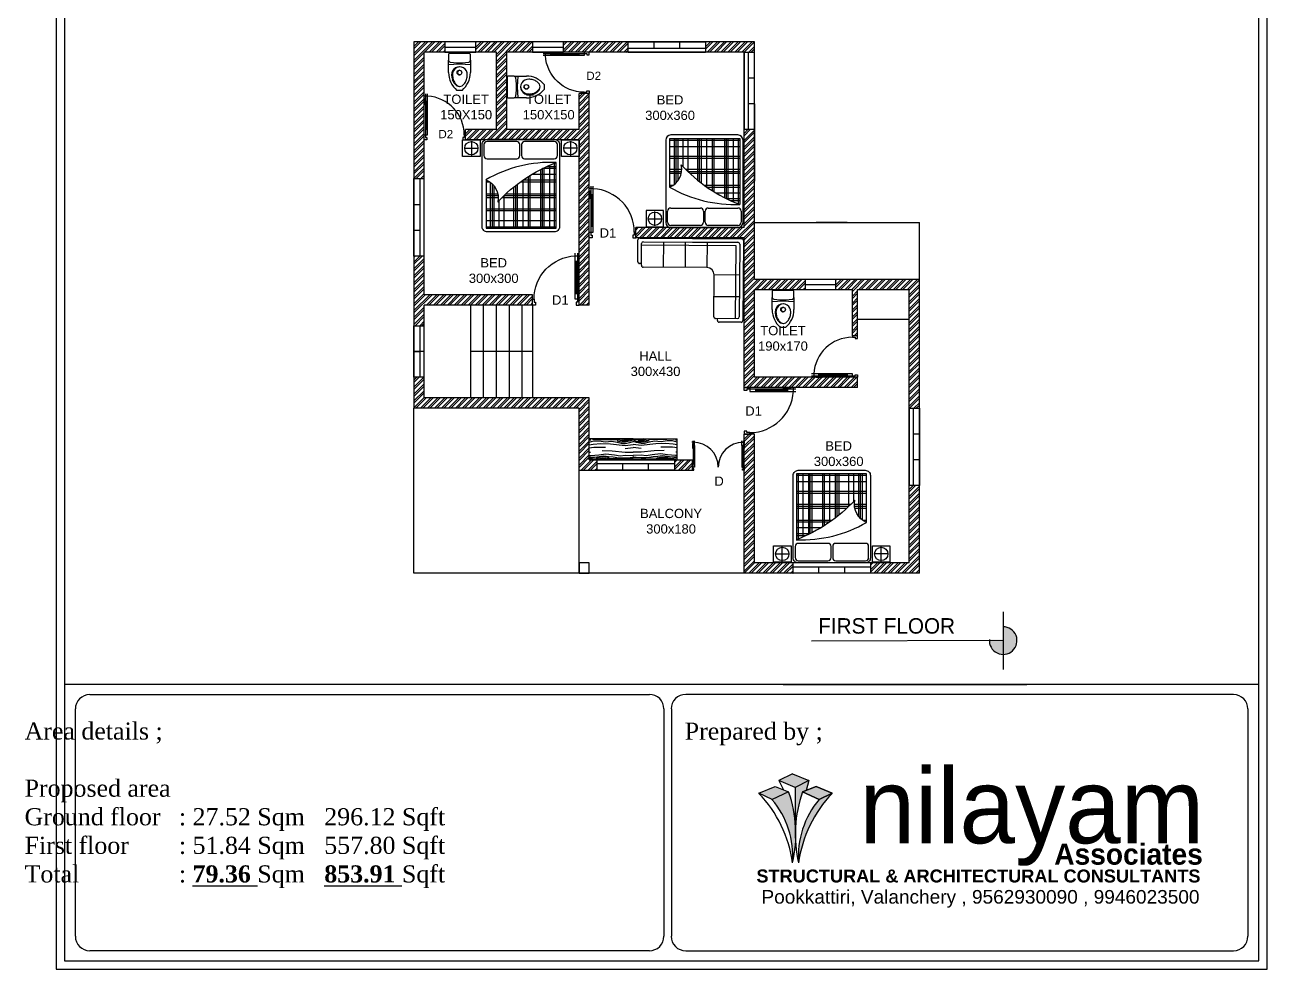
# Model space of a CAD drawing. Header units: millimetres. Extents: x 3220 to 17771, y -3925 to 7376.
# Drawn here: x 9953 to 12361, y 4056 to 5886 of the extents above; entities that cross this region are included whole.
import ezdxf

# ---------------------------------------------------------------- set-up
doc = ezdxf.new("R2010")
doc.units = ezdxf.units.MM
doc.header["$LTSCALE"] = 2
doc.layers.add('NETMANH', color=44, linetype='Continuous')
doc.layers.add('PLAN', color=10, linetype='Continuous')

# ---------------------------------------------------------------- blocks, each defined once
blk = doc.blocks.new('mb-di800')
blk.add_line((25, 850), (-8, 850))
for points in [[(25, 893), (25, 850)], [(65, 850), (65, 893)], [(25, 806), (3, 806), (3, 677)], [(25, 785), (8, 785), (8, 677), (3, 677)], [(25, 750), (65, 750), (65, 850), (25, 850), (25, 750)], [(25, 763), (25, 187)], [(65, 200), (65, 777)], [(65, 200), (25, 200), (25, 100), (65, 100), (65, 200)]]:
    blk.add_lwpolyline(points)
for points in [[(0, 0), (0, 100), (25, 100), (25, 50), (50, 50), (50, 0)], [(800, 0), (800, 100), (775, 100), (775, 50), (750, 50), (750, 0)]]:
    blk.add_lwpolyline(points, close=True)
at = {"layer": 'NETMANH', "linetype": 'Continuous'}
blk.add_line((45, 200), (45, 750), dxfattribs=at)
blk.add_arc((25, 100), 750, 0, 86.9428, dxfattribs=at)
blk = doc.blocks.new('mb-di2-1800')
for p, q in [((25, 975), (-25, 975)), ((25, 975), (25, 1025)), ((25, 924), (25, 896)), ((75, 975), (75, 1025)), ((1725, 975), (1725, 1025)), ((1775, 975), (1775, 1025)), ((1775, 975), (1825, 975)), ((1775, 924), (1775, 896)), ((75, 855), (75, 220)), ((1725, 855), (1725, 220))]:
    blk.add_line(p, q)
for points in [[(25, 924), (-3, 924), (-3, 755)], [(25, 896), (2, 896), (2, 755), (-3, 755)], [(25, 855), (75, 855), (75, 975), (25, 975), (25, 855)], [(25, 878), (25, 220)], [(1775, 855), (1725, 855), (1725, 975), (1775, 975), (1775, 855)], [(1775, 924), (1803, 924), (1803, 755)], [(1775, 896), (1798, 896), (1798, 755), (1803, 755)], [(1775, 878), (1775, 220)], [(25, 220), (75, 220), (75, 100), (25, 100), (25, 220)], [(1775, 220), (1725, 220), (1725, 100), (1775, 100), (1775, 220)]]:
    blk.add_lwpolyline(points)
for points in [[(50, 0), (50, 50), (25, 50), (25, 100), (0, 100), (0, 0)], [(1750, 0), (1750, 50), (1775, 50), (1775, 100), (1800, 100), (1800, 0)]]:
    blk.add_lwpolyline(points, close=True)
at = {"layer": 'NETMANH', "linetype": 'Continuous'}
for p, q in [((50, 220), (50, 855)), ((1750, 220), (1750, 855))]:
    blk.add_line(p, q, dxfattribs=at)
at = {"layer": 'NETMANH'}
for centre, start, end in [((25, 100), 0, 90), ((1775, 100), 90, 180)]:
    blk.add_arc(centre, 875, start, end, dxfattribs=at)
blk = doc.blocks.new('g.doi1750x2100')
at = {"color": 44}
for p, q in [((-1285, -204), (-958, -204)), ((-1121, -40), (-1121, -367)), ((1285, -204), (958, -204)), ((1121, -40), (1121, -367)), ((764, -2018), (764, -542)), ((175, -2018), (175, -842)), ((214, -2018), (214, -817)), ((253, -793), (803, -793)), ((451, -2018), (451, -683)), ((494, -2018), (494, -658)), ((494, -658), (803, -658)), ((530, -2018), (530, -645)), ((591, -616), (803, -616)), ((654, -2018), (654, -588)), ((-785, -964), (-706, -964)), ((-687, -2018), (-687, -977)), ((-645, -2018), (-645, -1013)), ((-602, -2018), (-602, -1062)), ((-159, -2018), (-159, -1081)), ((-116, -2018), (-116, -1047)), ((-74, -2018), (-74, -1014)), ((-5, -964), (803, -964)), ((51, -2018), (51, -921)), ((51, -921), (803, -921)), ((-785, -1233), (-523, -1233)), ((-785, -1276), (-516, -1276)), ((-785, -1322), (-513, -1322)), ((-492, -2018), (-492, -1390)), ((-426, -1322), (803, -1322)), ((-379, -2018), (-379, -1276)), ((-379, -1276), (803, -1276)), ((-334, -1233), (803, -1233)), ((-785, -1574), (803, -1574)), ((-785, -1617), (803, -1617)), ((-785, -1840), (803, -1840)), ((-785, -1982), (803, -1982))]:
    blk.add_line(p, q, dxfattribs=at)
blk.add_line((-785, -921), (-784, -921))
for points in [[(-875, -117, -0.414214), (-758, 0), (758, 0, -0.414214), (875, -117), (875, -1983, -0.414214), (758, -2100), (-758, -2100, -0.414214), (-875, -1983)], [(-764, -52, 0.414214), (-835, -123), (-835, -373, 0.414214), (-764, -444), (-92, -444, 0.414214), (-21, -373), (-21, -123, 0.414214), (-92, -52)], [(86, -52, 0.414214), (15, -123), (15, -373, 0.414214), (86, -444), (758, -444, 0.414214), (829, -373), (829, -123, 0.414214), (758, -52)], [(-790, -919, -0.366781), (-523, -1423, -0.115738), (804, -527, 0.1416)]]:
    blk.add_lwpolyline(points, format="xyb", close=True)
for points in [[(-1318, -17), (-924, -17), (-924, -390), (-1318, -390)], [(924, -17), (1318, -17), (1318, -390), (924, -390)]]:
    blk.add_lwpolyline(points, close=True)
blk.add_lwpolyline([(-785, -916), (-785, -2018), (803, -2018), (803, -526)])
for centre in [(-1121, -204), (1121, -204)]:
    blk.add_circle(centre, 151)
blk = doc.blocks.new('bo salon20')
for p, q in [((-3210, 1819), (-3210, 2487)), ((-3154, 2542), (-1096, 2542)), ((-3099, 1708), (-3099, 2376)), ((-3043, 2431), (-1207, 2431)), ((-1541, 2542), (-39, 2542)), ((-1541, 2431), (-151, 2431)), ((-95, 2376), (-95, 151)), ((16, 2487), (16, 39)), ((-3099, 1764), (-3154, 1764)), ((-1096, 1652), (-3043, 1652)), ((-874, 151), (-874, 1430)), ((-151, 95), (-818, 95)), ((-762, 39), (-762, 95)), ((-39, -16), (-707, -16))]:
    blk.add_line(p, q)
for centre, radius, start, end in [((-3154, 2487), 55.6, 90, 180), ((-3043, 2376), 55.6, 90, 180), ((-151, 2376), 55.6, 0, 90), ((-39, 2487), 55.6, 0, 90), ((-3154, 1819), 55.6, 180, 270), ((-3043, 1708), 55.6, 180, 270), ((-1096, 1430), 223, 0, 90), ((-818, 151), 55.6, 180, 270), ((-707, 39), 55.6, 180, 270), ((-151, 151), 55.6, 270, 0), ((-39, 39), 55.6, 270, 0)]:
    blk.add_arc(centre, radius, start, end)
at = {"layer": 'NETMANH'}
for p, q in [((-206, 2320), (-3099, 2320)), ((-2431, 2431), (-2431, 1652)), ((-1764, 2431), (-1764, 1652)), ((-1096, 2431), (-1096, 1652)), ((-206, 95), (-206, 2320)), ((-95, 1430), (-874, 1430)), ((-95, 762), (-874, 762))]:
    blk.add_line(p, q, dxfattribs=at)
blk = doc.blocks.new('nilayan new')
h = blk.add_hatch(color=256)
h.set_gradient(color1=(13, 97, 231), color2=(163, 196, 250), one_color=1, tint=0.81, name='HEMISPHERICAL')
h.paths.add_polyline_path([(-542.848, 296.148), (-543.052, 296.23), (-543.218, 296.149), (-543.018, 296.064)])
h.paths.add_polyline_path([(-543.016, 295.622, -0.006631), (-543.013, 295.58, -0.069334), (-542.927, 296.007), (-542.882, 296.026), (-542.848, 296.148), (-543.018, 296.064)])
h = blk.add_hatch(color=256)
h.set_gradient(color1=(171, 171, 160), color2=(233, 233, 231), one_color=1, tint=0.91)
h.paths.add_polyline_path([(-543.265, 296.076), (-543.464, 295.991), (-543.303, 295.916), (-543.099, 296.007)])
h.paths.add_polyline_path([(-543.099, 296.007), (-543.303, 295.916, -0.197043), (-543.05, 295.133, 0.041266), (-543.013, 295.39, -0.030102), (-543.013, 295.58, 0.069334)])
h.paths.add_polyline_path([(-542.927, 296.007), (-542.722, 295.916), (-542.561, 295.991), (-542.76, 296.076)])
h.paths.add_polyline_path([(-542.561, 295.991), (-542.722, 295.916, 0.197043), (-542.976, 295.133, -0.158169)])
for p, q in [((-543.052, 296.23), (-543.218, 296.149)), ((-543.018, 296.064), (-543.218, 296.149)), ((-543.218, 296.149), (-543.163, 296.034)), ((-543.052, 296.23), (-542.848, 296.148)), ((-542.848, 296.148), (-543.018, 296.064)), ((-542.848, 296.148), (-542.882, 296.026)), ((-543.464, 295.991), (-543.265, 296.076)), ((-543.303, 295.916), (-543.464, 295.991)), ((-543.099, 296.007), (-543.303, 295.916)), ((-543.265, 296.076), (-543.099, 296.007)), ((-543.018, 296.064), (-543.016, 295.622)), ((-542.76, 296.076), (-542.927, 296.007)), ((-542.927, 296.007), (-542.722, 295.916)), ((-542.561, 295.991), (-542.76, 296.076)), ((-542.722, 295.916), (-542.561, 295.991))]:
    blk.add_line(p, q)
for points in [[(-543.265, 296.076), (-543.099, 296.007), (-543.303, 295.916), (-543.464, 295.991), (-543.265, 296.076)], [(-542.76, 296.076), (-542.561, 295.991), (-542.722, 295.916), (-542.927, 296.007), (-542.76, 296.076)]]:
    blk.add_lwpolyline(points)
for centre, radius, start, end in [((-544.579, 294.922), 1.544, 7.8259, 43.7778), ((-544.588, 295.485), 1.579, 347.0994, 19.3132), ((-541.437, 295.485), 1.579, 160.6868, 192.9006), ((-541.446, 294.922), 1.544, 136.2222, 172.1741), ((-544.132, 295.215), 1.085, 355.6446, 40.2323), ((-541.893, 295.215), 1.085, 139.7677, 184.3554)]:
    blk.add_arc(centre, radius, start, end)
at = {"attachment_point": 1}
for s, width, insert, char_height in [('{\\fBauhaus|b0|i0|c0|p2;\\C5;nilayam}', 18.84828, (-542.225, 296.297), 0.92248), ('{\\fArial|b0|i0|c0|p34;Pookkattiri, Valanchery , 9562930090 , 9946023500}', 13.33237, (-543.433, 294.798), 0.168)]:
    blk.add_mtext_dynamic_manual_height_columns(s, width=width, gutter_width=1, heights=[0], dxfattribs=dict(at, insert=insert, char_height=char_height))
for s, insert, char_height, width in [('{\\fBauhaus|b1|i0|c0|p2;Associates}', (-539.823, 295.37), 0.25945, 11.05359), ('{\\fArial Greek|b1|i0|c0|p34;STRUCTURAL & ARCHITECTURAL CONSULTANTS}', (-543.495, 295.051), 0.16, 15.33754)]:
    blk.add_mtext(s, dxfattribs=dict(at, insert=insert, char_height=char_height, width=width))

msp = doc.modelspace()

# ---------------------------------------------------------------- hatches: boundary and pattern name
at = {"true_color": 0xf8991e}
h = msp.add_hatch(dxfattribs=at)
h.set_pattern_fill('ANSI32', color=30)
h.paths.add_polyline_path([(10802, 6179.8), (10727, 6179.8), (10727, 6254.8), (10707, 6254.8), (10707, 6159.8), (10802, 6159.8)])
h.paths.add_polyline_path([(11047, 6359.8), (11047, 6499.8), (11027, 6499.8), (11027, 6179.8), (10952, 6179.8), (10952, 6159.8), (11047, 6159.8)])
h.paths.add_polyline_path([(11687, 6458.6), (11667, 6458.6), (11667, 6379.8), (11652, 6379.8), (11652, 6359.8), (11687, 6359.8)])
h.paths.add_polyline_path([(11502, 6379.8), (11467, 6379.8), (11467, 6359.8), (11502, 6359.8)])
h.paths.add_polyline_path([(11367, 6379.8), (11367, 6401.7), (11366.8, 6401.7), (11366.8, 6411.1), (11367, 6451.2), (11347, 6451.2), (11347, 6379.8), (11332, 6379.8), (11332, 6359.8), (11367, 6359.8), (11367, 6365.3)])
h.paths.add_polyline_path([(11367, 6571.2), (11347.1, 6571.2), (11347, 6560.9), (11347, 6551.2), (11367, 6551.2)])
h.paths.add_polyline_path([(11367, 6541.2), (11347, 6541.2), (11347, 6521.2), (11367, 6521.2)])
h.paths.add_polyline_path([(11367, 6511.2), (11347, 6511.2), (11347, 6491.2), (11367, 6491.2)])
h.paths.add_polyline_path([(11367, 6699.8), (11347, 6699.8), (11347, 6599.8), (11347, 6581.2), (11367, 6581.2), (11367, 6599.8)])
h.paths.add_polyline_path([(11687, 7019.8), (11367, 7019.8), (11347, 7019.8), (11347, 6940.8), (11367, 6940.8), (11367, 6999.8), (11389, 6999.8), (11391.4, 7000, -0.045361), (11394.5, 7000.3, -0.060721), (11398.6, 6999.8), (11667, 6999.8), (11667, 6699.8), (11467, 6699.8), (11467, 6679.8), (11667, 6679.8), (11667, 6608.6), (11687, 6608.6)])
h.paths.add_polyline_path([(11367, 6481.2), (11347, 6481.2), (11347, 6461.2), (11367, 6461.2)])
h.paths.add_polyline_path([(11047, 7019.8), (11037, 7019.8), (11037, 7022.3), (11027, 7022.3), (10970.7, 7022.3), (10968.5, 7022.3), (10968.5, 7020.6), (10979.4, 7020.6), (11027, 7019.8), (10887, 7019.8), (10887, 7169.8), (10937, 7169.8), (10937, 7189.8), (10827, 7189.8), (10827, 7169.8), (10867, 7169.8), (10867, 7019.8), (10807, 7019.8), (10807, 6999.8), (11027, 6999.8), (11027, 6789.8), (11047, 6789.8), (11047, 6819.8), (11367, 6819.8), (11367, 6840.8), (11047, 6840.8)])
h.paths.add_polyline_path([(10767, 7189.8), (10707, 7189.8), (10707, 6924.8), (10727, 6924.8), (10727, 6999.8), (10727, 7009.8), (10727, 7169.8), (10767, 7169.8)])
h.paths.add_polyline_path([(11047, 7169.8), (11047, 7189.8), (10997, 7189.8), (10997, 7169.8), (11027, 7169.8), (11027, 7099.8), (11047, 7099.8)], flags=17)
h.paths.add_polyline_path([(11047, 6699.8), (11035.8, 6699.8), (10727, 6699.8), (10727, 6774.8), (10707, 6774.8), (10707, 6639.8), (10727, 6639.8), (10727, 6679.8), (11047, 6679.8)])
h.paths.add_polyline_path([(10727, 6479.8), (10937, 6479.8), (10937, 6499.8), (10727, 6499.8), (10727, 6539.8), (10707, 6539.8), (10707, 6404.8), (10727, 6404.8)])
h.paths.add_polyline_path([(11071.5, 7158.2), (11112.6, 7158.2), (11112.6, 7195.2), (11071.5, 7195.2)], flags=9)
h.paths.add_polyline_path([(10748.7, 6994.4), (10785.3, 6994.4), (10785.3, 7027.3), (10748.7, 7027.3)], flags=9)
h.paths.add_polyline_path([(11063.8, 7064), (11100.4, 7064), (11100.4, 7097), (11063.8, 7097)], flags=25)
h.paths.add_polyline_path([(11047.1, 5770.8), (11083.7, 5770.8), (11083.7, 5803.8), (11047.1, 5803.8)], flags=9)
h.paths.add_polyline_path([(10760.4, 5657.8), (10797, 5657.8), (10797, 5690.7), (10760.4, 5690.7)], flags=9)
h.paths.add_polyline_path([(10764.3, 5693), (10874, 5693), (10874, 5760.1), (10764.3, 5760.1)], flags=9)
h.paths.add_polyline_path([(10924.3, 5693), (11034, 5693), (11034, 5760.1), (10924.3, 5760.1)], flags=9)
h.paths.add_polyline_path([(11151.7, 4890), (11280.9, 4890), (11280.9, 4957.1), (11151.7, 4957.1)], flags=9)
h.paths.add_polyline_path([(11134.3, 5195.7), (11239.8, 5195.7), (11239.8, 5262.9), (11134.3, 5262.9)], flags=9)
h.paths.add_polyline_path([(11380.5, 5244.5), (11486, 5244.5), (11486, 5311.7), (11380.5, 5311.7)], flags=9)
h.paths.add_polyline_path([(11489.3, 5021.2), (11594.8, 5021.2), (11594.8, 5088.4), (11489.3, 5088.4)], flags=9)
h.paths.add_polyline_path([(11160.1, 5535.3), (11265.6, 5535.3), (11265.6, 5602.5), (11160.1, 5602.5)], flags=9)
h.paths.add_polyline_path([(10820.7, 5376.2), (10926.2, 5376.2), (10926.2, 5443.4), (10820.7, 5443.4)], flags=9)
h.paths.add_polyline_path([(10752.7, 7042.5), (10862.3, 7042.5), (10862.3, 7109.7), (10752.7, 7109.7)], flags=9)
h.paths.add_polyline_path([(10912.7, 7063.2), (11022.3, 7063.2), (11022.3, 7130.4), (10912.7, 7130.4)], flags=25)
h.paths.add_polyline_path([(11140.7, 6988.6), (11260.1, 6988.6), (11260.1, 7055.8), (11140.7, 7055.8)], flags=25)
h.paths.add_polyline_path([(10848.5, 6898.1), (10958.2, 6898.1), (10958.2, 6965.3), (10848.5, 6965.3)], flags=25)
h.paths.add_polyline_path([(10827.1, 6293.2), (10932.5, 6293.2), (10932.5, 6360.4), (10827.1, 6360.4)], flags=9)
h.paths.add_polyline_path([(11304.9, 6213.5), (11413.1, 6213.5), (11413.1, 6280.6), (11304.9, 6280.6)], flags=9)
h.paths.add_polyline_path([(11100.1, 6709), (11289.4, 6709), (11289.4, 6776.2), (11100.1, 6776.2)], flags=9)
h.paths.add_polyline_path([(11477.8, 6824.9), (11583.3, 6824.9), (11583.3, 6892.1), (11477.8, 6892.1)], flags=25)
h.paths.add_polyline_path([(11393.6, 6504.5), (11578.7, 6504.5), (11578.7, 6571.6), (11393.6, 6571.6)], flags=9)
h.paths.add_polyline_path([(11294.8, 4983), (11321.9, 4983), (11321.9, 5020.1), (11294.8, 5020.1)], flags=9)
h.paths.add_polyline_path([(11398.4, 6331.2), (11425.5, 6331.2), (11425.5, 6368.3), (11398.4, 6368.3)], flags=9)
h.paths.add_polyline_path([(11078.4, 6331.2), (11105.5, 6331.2), (11105.5, 6368.3), (11078.4, 6368.3)], flags=9)
h.paths.add_polyline_path([(11078.9, 5464.1), (11120, 5464.1), (11120, 5501.2), (11078.9, 5501.2)], flags=9)
h.paths.add_polyline_path([(11354.6, 5119), (11395.7, 5119), (11395.7, 5156.1), (11354.6, 5156.1)], flags=9)
h.paths.add_polyline_path([(10980, 5334.1), (11021.2, 5334.1), (11021.2, 5371.2), (10980, 5371.2)], flags=9)
h.paths.add_polyline_path([(11034, 6732.2), (11075.2, 6732.2), (11075.2, 6769.3), (11034, 6769.3)], flags=9)
h.paths.add_polyline_path([(10968.4, 6471.1), (11009.5, 6471.1), (11009.5, 6508.2), (10968.4, 6508.2)], flags=9)
h.paths.add_polyline_path([(11165.1, 4457.5), (11499.3, 4457.5), (11499.3, 4542.7), (11165.1, 4542.7)], flags=25)
h.paths.add_polyline_path([(11165.1, 4457.5), (11499.3, 4457.5), (11499.3, 4542.7), (11165.1, 4542.7)], flags=25)
h = msp.add_hatch(dxfattribs=at)
h.set_pattern_fill('ANSI32', color=30)
h.paths.add_polyline_path([(11367, 5853.2), (11272, 5853.2), (11272, 5833.2), (11347, 5833.2), (11367, 5833.2)])
h.paths.add_polyline_path([(11062, 5043.2), (11047, 5043.2), (11047, 5163.2), (10727, 5163.2), (10727, 5203.2), (10707, 5203.2), (10707, 5143.2), (11027, 5143.2), (11027, 5023.2), (11062, 5023.2)])
h.paths.add_polyline_path([(11247, 5028.7), (11247, 5043.2), (11212, 5043.2), (11212, 5023.2), (11247, 5023.2)])
h.paths.add_polyline_path([(11367, 5093.2), (11347, 5093.2), (11347, 5074.5), (11347.2, 5074.5), (11347.2, 5065.1), (11347, 5043.2), (11347, 5023.2), (11347, 4823.2), (11442, 4823.2), (11442, 4843.2), (11367, 4843.2)])
h.paths.add_polyline_path([(11687, 4993.2), (11667, 4993.2), (11667, 4843.2), (11592, 4843.2), (11592, 4823.2), (11687, 4823.2)])
h.paths.add_polyline_path([(11687, 5393.2), (11525.1, 5393.2), (11525.1, 5373.2), (11557, 5373.2), (11557, 5283.2), (11567, 5283.2), (11567, 5373.2), (11667, 5373.2), (11667, 5253.2), (11667, 5203.2), (11667, 5143.2), (11687, 5143.2)])
h.paths.add_polyline_path([(11367, 5373.2), (11465.1, 5373.2), (11465.1, 5393.2), (11367, 5393.2), (11367, 5503.2), (11367, 5683.2), (11347, 5683.2), (11347, 5493.2), (11137, 5493.2), (11137, 5473.2), (11347, 5473.2), (11347, 5363.2), (11347, 5183.2), (11567, 5183.2), (11567, 5203.2), (11367, 5203.2)])
h.paths.add_polyline_path([(11122, 5853.2), (10997, 5853.2), (10997, 5833.2), (11047, 5833.2), (11122, 5833.2)])
edge = h.paths.add_edge_path()
edge.add_line((10937, 5853.2), (10827, 5853.2))
edge.add_line((10827, 5853.2), (10827, 5833.2))
edge.add_line((10827, 5833.2), (10867, 5833.2))
edge.add_line((10867, 5833.2), (10867, 5683.2))
edge.add_line((10867, 5683.2), (10807, 5683.2))
edge.add_line((10807, 5683.2), (10807, 5663.2))
edge.add_line((10807, 5663.2), (10835.1, 5663.2))
edge.add_line((10835.1, 5663.2), (10844.1, 5663.2))
edge.add_arc((10849.3, 5654.7), 9.98, 90, 121.389, ccw=False)
edge.add_line((10849.3, 5664.6), (10979.1, 5664.6))
edge.add_arc((10979.1, 5654.7), 9.98, 58.611, 90, ccw=False)
edge.add_line((10984.3, 5663.2), (11027, 5663.2))
edge.add_line((11027, 5663.2), (11027, 5631.2))
edge.add_line((11027, 5631.2), (11027, 5343.2))
edge.add_line((11027, 5343.2), (11047, 5343.2))
edge.add_line((11047, 5343.2), (11047, 5503.2))
edge.add_line((11047, 5503.2), (11047, 5753.2))
edge.add_line((11047, 5753.2), (11037, 5753.2))
edge.add_line((11037, 5753.2), (11027, 5753.2))
edge.add_line((11027, 5753.2), (11027, 5683.2))
edge.add_line((11027, 5683.2), (10887, 5683.2))
edge.add_line((10887, 5683.2), (10887, 5833.2))
edge.add_line((10887, 5833.2), (10937, 5833.2))
edge.add_line((10937, 5833.2), (10937, 5853.2))
h.paths.add_polyline_path([(10727, 5833.2), (10767, 5833.2), (10767, 5853.2), (10707, 5853.2), (10707, 5588.2), (10727, 5588.2), (10727, 5663.2)])
h.paths.add_polyline_path([(10937, 5354.4), (10937, 5363.2), (10727, 5363.2), (10727, 5438.2), (10707, 5438.2), (10707, 5303.2), (10727, 5303.2), (10727, 5343.2), (10937, 5343.2)])
h = msp.add_hatch(color=256)
h.dxf.hatch_style = 1
h.paths.add_polyline_path([(11849.2, 4719.6), (11849.2, 4694.3), (11875.9, 4694.3, 0.397337)])
h.paths.add_polyline_path([(11875.9, 4692.8, 0.014491), (11875.9, 4694.3), (11849.2, 4694.3), (11849.2, 4666, 0.414214)])
h.paths.add_polyline_path([(11849.2, 4694.3), (11822.5, 4694.3, 0.014491), (11822.4, 4692.8, 0.414214), (11849.2, 4666)])

# ---------------------------------------------------------------- linework, layer by layer
for p, q in [((11367, 5853.2), (10707, 5853.2)), ((10707, 5853.2), (10707, 5143.2)), ((10827, 5853.2), (10767, 5853.2)), ((10767, 5853.2), (10767, 5833.2)), ((10827, 5833.2), (10827, 5853.2)), ((10997, 5853.2), (10937, 5853.2)), ((10937, 5853.2), (10937, 5833.2)), ((10997, 5833.2), (10997, 5853.2)), ((11122, 5853.2), (11272, 5853.2)), ((11122, 5833.2), (11122, 5853.2)), ((11172, 5853.2), (11172, 5841.2)), ((11222, 5853.2), (11222, 5841.2)), ((11272, 5853.2), (11272, 5833.2)), ((11367, 5503.2), (11367, 5853.2)), ((10867, 5833.2), (10727, 5833.2)), ((10727, 5663.2), (10727, 5833.2)), ((10767, 5843.2), (10827, 5843.2)), ((10767, 5833.2), (10827, 5833.2)), ((10867, 5683.2), (10867, 5833.2)), ((11047, 5833.2), (10887, 5833.2)), ((10887, 5683.2), (10887, 5833.2)), ((10937, 5843.2), (10997, 5843.2)), ((10937, 5833.2), (10997, 5833.2)), ((11347, 5833.2), (11047, 5833.2)), ((11122, 5841.2), (11272, 5841.2)), ((11122, 5833.2), (11272, 5833.2)), ((11347, 5493.2), (11347, 5833.2)), ((11347, 5833.2), (11347, 5683.2)), ((11347, 5833.2), (11367, 5833.2)), ((11355, 5833.2), (11355, 5683.2)), ((10774.1, 5793.8), (10774.1, 5817.6)), ((10777.2, 5814.1), (10783.4, 5813.4)), ((10807.3, 5813.4), (10813.4, 5814.1)), ((10816.5, 5817.6), (10816.5, 5793.8)), ((10901.1, 5787.2), (10924.9, 5787.2)), ((10905.3, 5777.9), (10904.6, 5784.1)), ((11367, 5783.2), (11355, 5783.2)), ((10800.4, 5759.4), (10790.3, 5759.4)), ((10959.3, 5771), (10959.3, 5760.9)), ((10924.9, 5744.7), (10901.1, 5744.7)), ((10904.6, 5747.9), (10905.3, 5754)), ((11047, 5753.2), (11027, 5753.2)), ((11027, 5683.2), (11027, 5753.2)), ((11047, 5503.2), (11047, 5753.2)), ((11367, 5733.2), (11355, 5733.2)), ((11367, 5733.2), (11367, 5583.2)), ((10867, 5683.2), (10807, 5683.2)), ((10807, 5663.2), (10807, 5683.2)), ((11027, 5683.2), (10887, 5683.2)), ((11367, 5683.2), (11347, 5683.2)), ((10727, 5363.2), (10727, 5663.2)), ((11027, 5663.2), (10807, 5663.2)), ((11027, 5343.2), (11027, 5663.2)), ((11195.3, 5662.9), (11195.3, 5503.2)), ((11202.9, 5571.6), (11202.9, 5665.8)), ((11202.9, 5665.8), (11338.8, 5665.8)), ((11335, 5672.9), (11205.2, 5672.9)), ((11338.8, 5665.8), (11338.8, 5538.2)), ((11345, 5503.2), (11345, 5662.9)), ((10707, 5438.2), (10707, 5588.2)), ((10707, 5588.2), (10727, 5588.2)), ((10719, 5438.2), (10719, 5588.2)), ((10727, 5438.2), (10727, 5588.2)), ((10847.1, 5585.8), (10847.1, 5585.8)), ((11202.9, 5572), (11203, 5572)), ((10707, 5538.2), (10719, 5538.2)), ((11191, 5526.6), (11157.3, 5526.6)), ((11157.3, 5526.6), (11157.3, 5494.6)), ((11191, 5494.6), (11191, 5526.6)), ((11198.6, 5503.7), (11198.6, 5525.1)), ((11204.7, 5531.1), (11262.2, 5531.1)), ((11268.3, 5525.1), (11268.3, 5503.7)), ((11271.4, 5503.7), (11271.4, 5525.1)), ((11277.5, 5531.1), (11335, 5531.1)), ((11341.1, 5525.1), (11341.1, 5503.7)), ((11047, 5343.2), (11047, 5503.2)), ((11137, 5473.2), (11137, 5493.2)), ((11347, 5493.2), (11137, 5493.2)), ((11157.3, 5494.6), (11191, 5494.6)), ((11262.2, 5497.6), (11204.7, 5497.6)), ((11205.2, 5493.2), (11335, 5493.2)), ((11335, 5497.6), (11277.5, 5497.6)), ((11367, 5503.2), (11687, 5503.2)), ((11367, 5393.2), (11367, 5503.2)), ((11547, 5503.2), (11487, 5503.2)), ((11687, 4823.2), (11687, 5503.2)), ((10707, 5488.2), (10719, 5488.2)), ((11347, 5473.2), (11137, 5473.2)), ((11347, 5363.2), (11347, 5473.2)), ((10727, 5438.2), (10707, 5438.2)), ((11367, 5393.2), (11687, 5393.2)), ((11367, 5203.2), (11367, 5373.2)), ((11367, 5373.2), (11557, 5373.2)), ((11465.1, 5393.2), (11465.1, 5373.2)), ((11465.1, 5383.2), (11525.1, 5383.2)), ((11465.1, 5373.2), (11525.1, 5373.2)), ((11525.1, 5373.2), (11525.1, 5393.2)), ((11557, 5283.2), (11557, 5373.2)), ((11567, 5283.2), (11567, 5373.2)), ((11567, 5373.2), (11667, 5373.2)), ((11667, 5253.2), (11667, 5373.2)), ((10937, 5363.2), (10727, 5363.2)), ((10937, 5343.2), (10937, 5363.2)), ((11347, 5183.2), (11347, 5363.2)), ((11401.3, 5334.3), (11401.3, 5358.1)), ((11404.4, 5354.6), (11410.5, 5353.9)), ((11434.4, 5353.9), (11440.6, 5354.6)), ((11443.7, 5358.1), (11443.7, 5334.3)), ((10727, 5163.2), (10727, 5343.2)), ((10937, 5343.2), (10727, 5343.2)), ((10727, 5163.2), (10727, 5343.2)), ((10817, 5163.2), (10817, 5343.2)), ((10842, 5163.2), (10842, 5343.2)), ((10867, 5163.2), (10867, 5343.2)), ((10892, 5163.2), (10892, 5343.2)), ((10917, 5163.2), (10917, 5343.2)), ((10937, 5343.2), (10937, 5163.2)), ((11047, 5343.2), (11027, 5343.2)), ((10707, 5203.2), (10707, 5303.2)), ((10707, 5303.2), (10727, 5303.2)), ((10719, 5203.2), (10719, 5303.2)), ((10727, 5203.2), (10727, 5303.2)), ((11427.5, 5299.9), (11417.4, 5299.9)), ((11567, 5316), (11667, 5316)), ((11567, 5283.2), (11557, 5283.2)), ((10727, 5253.2), (10707, 5253.2)), ((10707, 5253.2), (10719, 5253.2)), ((10937, 5253.2), (10817, 5253.2)), ((11667, 4843.2), (11667, 5253.2)), ((11667, 5203.2), (11667, 5253.2)), ((10727, 5203.2), (10707, 5203.2)), ((11567, 5203.2), (11367, 5203.2)), ((11567, 5183.2), (11567, 5203.2)), ((11567, 5183.2), (11347, 5183.2)), ((11667, 4843.2), (11667, 5183.2)), ((11047, 5163.2), (10727, 5163.2)), ((11047, 5043.2), (11047, 5163.2)), ((11027, 5143.2), (10707, 5143.2)), ((10707, 4823.2), (10707, 5143.2)), ((11027, 4823.2), (11027, 5143.2)), ((11667, 5143.2), (11667, 4993.2)), ((11667, 5143.2), (11687, 5143.2)), ((11675, 5143.2), (11675, 4993.2)), ((11687, 5143.2), (11687, 4993.2)), ((11047, 5043.2), (11047, 5084)), ((11132, 5084), (11047, 5084)), ((11132, 5084), (11217, 5084)), ((11217, 5043.2), (11217, 5084)), ((11367, 5093.2), (11347, 5093.2)), ((11347, 5043.2), (11347, 5093.2)), ((11367, 4843.2), (11367, 5093.2)), ((11687, 5093.2), (11675, 5093.2)), ((11047, 5043.2), (11247, 5043.2)), ((11132, 5043.2), (11047, 5043.2)), ((11212, 5043.2), (11062, 5043.2)), ((11062, 5023.2), (11062, 5043.2)), ((11212, 5035.2), (11062, 5035.2)), ((11112, 5023.2), (11112, 5035.2)), ((11132, 5043.2), (11217, 5043.2)), ((11162, 5023.2), (11162, 5035.2)), ((11212, 5043.2), (11212, 5023.2)), ((11247, 5023.2), (11247, 5043.2)), ((11347, 5023.2), (11347, 5043.2)), ((11687, 5043.2), (11675, 5043.2)), ((11027, 5023.2), (11247, 5023.2)), ((11212, 5023.2), (11062, 5023.2)), ((11347, 4823.2), (11347, 5023.2)), ((11687, 4993.2), (11667, 4993.2)), ((11667, 4843.2), (11367, 4843.2)), ((11592, 4843.2), (11442, 4843.2)), ((11442, 4823.2), (11442, 4843.2)), ((11592, 4843.2), (11592, 4823.2)), ((11687, 4823.2), (10707, 4823.2)), ((11592, 4835.2), (11442, 4835.2)), ((11592, 4823.2), (11442, 4823.2)), ((11492, 4823.2), (11492, 4835.2)), ((11542, 4823.2), (11542, 4835.2)), ((11849.2, 4748.6), (11849.2, 4637)), ((11849.2, 4692.8), (11477.7, 4691.7)), ((11422.9, 4607.4), (11895.3, 4607.4)), ((10078.6, 4588.2), (10501.5, 4588.2)), ((10477.5, 4588.2), (11163.4, 4588.2)), ((12295.8, 4588.2), (11233.9, 4588.2)), ((10050.7, 4490.8), (10050.7, 4560.2)), ((11191.4, 4560.2), (11191.4, 4490.8)), ((11206, 4560.2), (11206, 4490.8)), ((12323.8, 4490.8), (12323.8, 4560.2)), ((10050.7, 4119.5), (10050.7, 4490.8)), ((11191.4, 4490.8), (11191.4, 4119.5)), ((11206, 4490.8), (11206, 4119.5)), ((12323.8, 4119.5), (12323.8, 4490.8)), ((10501.5, 4091.6), (10078.6, 4091.6)), ((11163.4, 4091.6), (10501.5, 4091.6)), ((11233.9, 4091.6), (12295.8, 4091.6))]:
    msp.add_line(p, q)
at = {"color": 44}
for p, q in [((10818.3, 5661.2), (10818.3, 5633.2)), ((11010.2, 5661.2), (11010.2, 5633.2)), ((11202.9, 5662.8), (11338.8, 5662.8)), ((11211.3, 5665.8), (11211.3, 5576.7)), ((11214.9, 5665.8), (11214.9, 5579.9)), ((11218.6, 5665.8), (11218.6, 5584)), ((11228, 5665.8), (11228, 5612.1)), ((11237.7, 5665.8), (11237.7, 5602.3)), ((11256.5, 5665.8), (11256.5, 5585.7)), ((11260.2, 5665.8), (11260.2, 5582.8)), ((11263.8, 5665.8), (11263.8, 5580)), ((11274.4, 5665.8), (11274.4, 5572)), ((11285.1, 5665.8), (11285.1, 5565.2)), ((11288.4, 5665.8), (11288.4, 5563.1)), ((11308.8, 5665.8), (11308.8, 5551.7)), ((11312.4, 5665.8), (11312.4, 5549.5)), ((11315.4, 5665.8), (11315.4, 5548.3)), ((11326.1, 5665.8), (11326.1, 5543.5)), ((11335.5, 5665.8), (11335.5, 5539.6)), ((10804.3, 5647.2), (10832.3, 5647.2)), ((11024.1, 5647.2), (10996.2, 5647.2)), ((11202.9, 5650.7), (11338.8, 5650.7)), ((10964.8, 5612), (10982.9, 5612)), ((10970.2, 5492), (10970.2, 5614.3)), ((10979.6, 5492), (10979.6, 5618.2)), ((11202.9, 5631.5), (11338.8, 5631.5)), ((11202.9, 5627.9), (11338.8, 5627.9)), ((10929.2, 5492), (10929.2, 5592.6)), ((10932.5, 5492), (10932.5, 5594.7)), ((10935.9, 5596.8), (10982.9, 5596.8)), ((10952.9, 5492), (10952.9, 5606.2)), ((10956.5, 5492), (10956.5, 5608.3)), ((10956.5, 5608.3), (10982.9, 5608.3)), ((10959.5, 5492), (10959.5, 5609.5)), ((11202.9, 5606.3), (11226.3, 5606.3)), ((11202.9, 5602.4), (11226, 5602.4)), ((11202.9, 5598.7), (11225.4, 5598.7)), ((11233.7, 5606.3), (11338.8, 5606.3)), ((11237.7, 5602.4), (11338.8, 5602.4)), ((11241.6, 5598.7), (11338.8, 5598.7)), ((10847.1, 5582.2), (10853.9, 5582.2)), ((10855.4, 5492), (10855.4, 5581.1)), ((10859, 5492), (10859, 5577.9)), ((10862.7, 5492), (10862.7, 5573.8)), ((10900.6, 5492), (10900.6, 5572.1)), ((10904.3, 5492), (10904.3, 5575)), ((10907.9, 5492), (10907.9, 5577.8)), ((10913.8, 5582.2), (10982.9, 5582.2)), ((10918.6, 5492), (10918.6, 5585.8)), ((10918.6, 5585.8), (10982.9, 5585.8)), ((11202.9, 5575.6), (11209.7, 5575.6)), ((11269.7, 5575.6), (11338.8, 5575.6)), ((11274.4, 5572), (11338.8, 5572)), ((10847.1, 5559.1), (10869.5, 5559.1)), ((10847.1, 5555.5), (10870.1, 5555.5)), ((10847.1, 5551.5), (10870.4, 5551.5)), ((10872.1, 5492), (10872.1, 5545.7)), ((10877.8, 5551.5), (10982.9, 5551.5)), ((10881.8, 5492), (10881.8, 5555.5)), ((10881.8, 5555.5), (10982.9, 5555.5)), ((10885.7, 5559.1), (10982.9, 5559.1)), ((11291.8, 5561), (11338.8, 5561)), ((11312.4, 5549.5), (11338.8, 5549.5)), ((11320.7, 5545.9), (11338.8, 5545.9)), ((10847.1, 5529.9), (10982.9, 5529.9)), ((10847.1, 5526.3), (10982.9, 5526.3)), ((11174.2, 5496.6), (11174.2, 5524.6)), ((10847.1, 5507.2), (10982.9, 5507.2)), ((10847.1, 5495), (10982.9, 5495)), ((11160.2, 5510.6), (11188.2, 5510.6))]:
    msp.add_line(p, q, dxfattribs=at)
for points in [[(10813.4, 5814.1, 0.379919), (10816.5, 5817.6), (10816.5, 5828.6, 0.414214), (10814, 5831.1), (10776.6, 5831.1, 0.414214), (10774.1, 5828.6), (10774.1, 5817.6, 0.379919), (10777.2, 5814.1)], [(10810.5, 5789, 1.051391), (10780.1, 5789, 0.060335), (10781.5, 5780.7)], [(10781.7, 5789, 0.060335), (10783, 5780.7, 0.081386), (10786.4, 5773.4, 0.106971), (10791.7, 5768.4)], [(10800.4, 5768.4, 0.106971), (10805.8, 5773.4, 0.081386), (10809.2, 5780.7, 0.060335), (10810.5, 5789)], [(10904.6, 5784.1, 0.379919), (10901.1, 5787.2), (10890, 5787.2, 0.414214), (10887.5, 5784.7), (10887.5, 5747.3, 0.414214), (10890, 5744.7), (10901.1, 5744.7, 0.379919), (10904.6, 5747.9)], [(10929.7, 5781.1, 1.051391), (10929.7, 5750.8, 0.060335), (10938, 5752.1)], [(10950.3, 5771.1, 0.106971), (10945.2, 5776.4, 0.081386), (10938, 5779.8, 0.060335), (10929.7, 5781.1)], [(10790.2, 5768.4, 0.136416), (10795.3, 5767, 0.136416), (10800.4, 5768.4)], [(10929.7, 5752.3, 0.060335), (10938, 5753.6, 0.081386), (10945.2, 5757, 0.106971), (10950.3, 5762.4)], [(10950.3, 5760.9, 0.136416), (10951.7, 5766, 0.136416), (10950.3, 5771.1)], [(11440.6, 5354.6, 0.379919), (11443.7, 5358.1), (11443.7, 5369.2, 0.414214), (11441.2, 5371.7), (11403.8, 5371.7, 0.414214), (11401.3, 5369.2), (11401.3, 5358.1, 0.379919), (11404.4, 5354.6)], [(11437.6, 5329.5, 1.051391), (11407.3, 5329.5, 0.060335), (11408.6, 5321.2)], [(11408.8, 5329.5, 0.060335), (11410.1, 5321.2, 0.081386), (11413.5, 5314, 0.106971), (11418.9, 5308.9)], [(11427.6, 5308.9, 0.106971), (11432.9, 5314, 0.081386), (11436.3, 5321.2, 0.060335), (11437.6, 5329.5)], [(11417.4, 5308.9, 0.136416), (11422.5, 5307.5, 0.136416), (11427.6, 5308.9)]]:
    msp.add_lwpolyline(points, format="xyb")
for points in [[(10774.1, 5809.4), (10795.3, 5810.9), (10816.5, 5809.4)], [(10909.2, 5744.7), (10907.7, 5766), (10909.2, 5787.2)], [(10847.1, 5586.3), (10847.1, 5492), (10982.9, 5492), (10982.9, 5619.6)], [(11401.3, 5350), (11422.5, 5351.5), (11443.7, 5350)]]:
    msp.add_lwpolyline(points)
for points in [[(10801.4, 5663.2), (10835.1, 5663.2), (10835.1, 5631.2), (10801.4, 5631.2)], [(10993.3, 5663.2), (11027, 5663.2), (11027, 5631.2), (10993.3, 5631.2)], [(11027, 4823.2), (11047, 4823.2), (11047, 4843.2), (11027, 4843.2)]]:
    msp.add_lwpolyline(points, close=True)
for points in [[(10839.4, 5654.7, -0.414214), (10849.3, 5664.6), (10979.1, 5664.6, -0.414214), (10989.1, 5654.7), (10989.1, 5494.9, -0.414214), (10979.1, 5485), (10849.3, 5485, -0.414214), (10839.4, 5494.9)], [(10848.8, 5660.2, 0.414214), (10842.8, 5654.1), (10842.8, 5632.8, 0.414214), (10848.8, 5626.7), (10906.3, 5626.7, 0.414214), (10912.4, 5632.8), (10912.4, 5654.1, 0.414214), (10906.3, 5660.2)], [(10921.6, 5660.2, 0.414214), (10915.5, 5654.1), (10915.5, 5632.8, 0.414214), (10921.6, 5626.7), (10979.1, 5626.7, 0.414214), (10985.2, 5632.8), (10985.2, 5654.1, 0.414214), (10979.1, 5660.2)], [(10846.6, 5586, -0.366781), (10869.5, 5542.9, -0.115738), (10983, 5619.6, 0.1416)]]:
    msp.add_lwpolyline(points, format="xyb", close=True)
for centre, radius in [((10795.3, 5793.8), 4.55), ((10924.9, 5766), 4.55), ((10818.3, 5647.2), 12.9), ((11010.2, 5647.2), 12.9), ((11174.2, 5510.6), 12.9), ((11422.5, 5334.3), 4.55)]:
    msp.add_circle(centre, radius)
for centre, radius, start, end in [((10796.8, 5789.7), 15.2, 92.8613, 182.8701), ((10795.3, 5913.7), 101.1, 263.211, 276.789), ((10819.6, 5794.2), 45.5, 180.5512, 229.851), ((10805.3, 5787.5), 24.8, 195.8931, 214.5044), ((10796.3, 5793.8), 4.55, 96.3794, 263.6206), ((10771, 5794.2), 45.5, 310.149, 359.4488), ((10924.5, 5741.7), 45.5, 40.149, 89.4488), ((10799.2, 5783.3), 17.4, 214.5044, 238.9274), ((10796.8, 5776.8), 9.88, 238.9274, 265.5985), ((10805, 5766), 101.1, 353.211, 6.789), ((10929, 5767.5), 15.2, 182.8613, 272.8701), ((10924.9, 5767), 4.55, 186.3794, 353.6206), ((10924.5, 5790.3), 45.5, 270.5512, 319.851), ((10931.2, 5775.9), 24.8, 285.8931, 304.5044), ((10935.4, 5769.8), 17.4, 304.5044, 328.9274), ((10941.8, 5767.5), 9.88, 328.9274, 355.5985), ((11205.2, 5662.9), 9.98, 90, 180), ((11335, 5662.9), 9.98, 360, 90), ((11188.5, 5606.8), 37.7, 291.7873, 12.3556), ((11445.5, 5818.5), 299.9, 222.7619, 249.1697), ((11328.8, 5791), 252.9, 240.0563, 272.2943), ((11204.7, 5525.1), 6.07, 90, 180), ((11262.2, 5525.1), 6.07, 360, 90), ((11277.5, 5525.1), 6.07, 90, 180), ((11335, 5525.1), 6.07, 0, 90), ((11205.2, 5503.2), 9.98, 180, 270), ((11204.7, 5503.7), 6.07, 180, 270), ((11262.2, 5503.7), 6.07, 270, 0), ((11277.5, 5503.7), 6.07, 180, 270), ((11335, 5503.7), 6.07, 270, 0), ((11335, 5503.2), 9.98, 270, 360), ((11422.5, 5454.2), 101.1, 263.211, 276.789), ((11446.8, 5334.7), 45.5, 180.5512, 229.851), ((11424, 5330.2), 15.2, 92.8613, 182.8701), ((11423.5, 5334.3), 4.55, 96.3794, 263.6206), ((11398.2, 5334.7), 45.5, 310.149, 359.4488), ((11432.5, 5328), 24.8, 195.8931, 214.5044), ((11426.3, 5323.8), 17.4, 214.5044, 238.9274), ((11424, 5317.4), 9.88, 238.9274, 265.5985), ((11849.2, 4692.8), 26.8, 174.9616, 90), ((10078.6, 4560.2), 27.9, 90, 180), ((11164, 4560.8), 27.4, 358.8163, 91.1837), ((11233.3, 4560.8), 27.4, 88.8163, 181.1837), ((12295.8, 4560.2), 27.9, 0, 90), ((10078.6, 4119.5), 27.9, 180, 270), ((11164, 4119), 27.4, 268.8163, 1.1837), ((11233.3, 4119), 27.4, 178.8163, 271.1837), ((12295.8, 4119.5), 27.9, 270, 0)]:
    msp.add_arc(centre, radius, start, end)
at = {"layer": 'NETMANH'}
for points in [[(11053.1, 5083.2), (11047, 5083.8)], [(11047, 5082.1), (11049.8, 5081.6)], [(11049.8, 5081.6), (11047, 5080.5)], [(11053, 5083.2), (11066.9, 5082.4)], [(11066.9, 5082.4), (11087.3, 5081.6)], [(11087.4, 5081.6), (11102.1, 5082.4)], [(11102, 5082.4), (11111.4, 5084)], [(11106.9, 5080.8), (11116.7, 5082.4)], [(11116.7, 5082.4), (11126.5, 5082.4)], [(11132, 5083.5), (11126.4, 5084)], [(11126.5, 5082.4), (11131.4, 5081.6)], [(11131.4, 5081.6), (11127.3, 5080)], [(11132, 5083.5), (11137.7, 5084)], [(11137.5, 5082.4), (11132.6, 5081.6)], [(11132.6, 5081.6), (11136.7, 5080)], [(11147.3, 5082.4), (11137.5, 5082.4)], [(11157.1, 5080.8), (11147.3, 5082.4)], [(11162, 5082.4), (11152.6, 5084)], [(11176.7, 5081.6), (11162, 5082.4)], [(11197.1, 5082.4), (11176.7, 5081.6)], [(11211, 5083.2), (11197.1, 5082.4)], [(11211, 5083.2), (11217, 5083.8)], [(11217, 5082.1), (11214.2, 5081.6)], [(11214.2, 5081.6), (11217, 5080.5)], [(11047, 5077.5), (11055.5, 5080)], [(11047, 5072.5), (11054.7, 5073.4)], [(11047, 5066.7), (11055.5, 5067.7)], [(11047, 5057.9), (11049, 5057.9)], [(11054.7, 5073.4), (11069.4, 5075.1)], [(11055.5, 5080), (11066.1, 5080)], [(11055.5, 5067.7), (11078.4, 5067.7)], [(11066.1, 5080), (11077.6, 5078.3)], [(11069.4, 5075.1), (11088.2, 5074.3)], [(11071.8, 5061.2), (11091.4, 5060.4)], [(11077.5, 5078.3), (11090.6, 5079.2)], [(11088.1, 5074.2), (11116.7, 5071)], [(11090.6, 5079.1), (11101.2, 5077.5)], [(11091.4, 5060.4), (11116.7, 5057.9)], [(11101.2, 5080), (11106.9, 5080.8)], [(11101.2, 5080), (11108.6, 5078.3)], [(11101.2, 5077.5), (11111, 5075.1)], [(11108.5, 5078.3), (11116.7, 5077.5)], [(11110.2, 5080), (11116.7, 5080.8)], [(11110.2, 5080), (11116.7, 5079.1)], [(11111, 5075.1), (11116.7, 5075.1)], [(11116.7, 5080.8), (11123.2, 5080.8)], [(11123.3, 5080.8), (11116.7, 5079.1)], [(11127.3, 5080), (11116.7, 5077.5)], [(11116.7, 5075.1), (11125.7, 5076.7)], [(11116.7, 5071), (11132, 5072.9)], [(11116.7, 5065.3), (11132, 5067.1)], [(11116.7, 5057.9), (11130.6, 5057.9)], [(11125.7, 5076.7), (11132, 5078.5)], [(11130.6, 5057.9), (11132, 5058.1)], [(11138.3, 5076.7), (11132, 5078.5)], [(11147.3, 5071), (11132, 5072.9)], [(11147.3, 5065.3), (11132, 5067.1)], [(11133.4, 5057.9), (11132, 5058.1)], [(11147.3, 5057.9), (11133.4, 5057.9)], [(11136.7, 5080), (11147.3, 5077.5)], [(11147.3, 5075.1), (11138.3, 5076.7)], [(11147.3, 5080.8), (11140.8, 5080.8)], [(11140.8, 5080.8), (11147.3, 5079.1)], [(11153.8, 5080), (11147.3, 5080.8)], [(11153.8, 5080), (11147.3, 5079.1)], [(11155.5, 5078.3), (11147.3, 5077.5)], [(11153, 5075.1), (11147.3, 5075.1)], [(11175.9, 5074.2), (11147.3, 5071)], [(11172.6, 5060.4), (11147.3, 5057.9)], [(11162.8, 5077.5), (11153, 5075.1)], [(11162.8, 5080), (11155.5, 5078.3)], [(11162.8, 5080), (11157.1, 5080.8)], [(11173.4, 5079.1), (11162.8, 5077.5)], [(11192.2, 5061.2), (11172.6, 5060.4)], [(11186.5, 5078.3), (11173.5, 5079.2)], [(11194.6, 5075.1), (11175.9, 5074.3)], [(11208.5, 5067.7), (11185.7, 5067.7)], [(11197.9, 5080), (11186.5, 5078.3)], [(11209.3, 5073.4), (11194.6, 5075.1)], [(11208.5, 5080), (11197.9, 5080)], [(11217, 5077.5), (11208.5, 5080)], [(11217, 5066.7), (11208.5, 5067.7)], [(11217, 5072.5), (11209.3, 5073.4)], [(11217, 5057.9), (11215, 5057.9)], [(11047, 5051.6), (11049.8, 5051.4)], [(11047, 5048), (11049, 5048.1)], [(11047, 5046.2), (11053.1, 5045.7)], [(11049, 5048.1), (11057.2, 5048.1)], [(11049.5, 5043.2), (11050.6, 5043.2)], [(11049.8, 5051.4), (11065.3, 5053.1)], [(11050.6, 5043.3), (11051.1, 5043.2)], [(11053.1, 5045.7), (11062.1, 5044.9)], [(11057.2, 5048.1), (11066.1, 5049.8)], [(11070.2, 5049), (11060.4, 5046.5)], [(11060.4, 5046.5), (11069.4, 5044.9)], [(11062.1, 5044.9), (11070.2, 5043.2)], [(11065.3, 5053), (11079.2, 5054.7)], [(11066.1, 5049.8), (11075.1, 5050.6)], [(11066.9, 5046.5), (11071.8, 5047.3)], [(11071, 5045.7), (11067, 5046.5)], [(11069.4, 5044.9), (11078.4, 5044.9)], [(11079.2, 5048.1), (11070.2, 5049)], [(11070.2, 5043.2), (11080, 5043.2)], [(11079.2, 5046.5), (11071, 5045.7)], [(11071.8, 5047.3), (11079.2, 5046.5)], [(11075.1, 5050.6), (11084.1, 5049.8)], [(11078.4, 5044.9), (11085.7, 5047.3)], [(11079.2, 5054.7), (11095.5, 5053)], [(11085.7, 5047.3), (11079.2, 5048.1)], [(11080, 5043.2), (11086.5, 5045.7)], [(11084.1, 5049.8), (11093.1, 5049)], [(11086.5, 5045.7), (11098.8, 5046.5)], [(11093.1, 5049), (11104.5, 5047.3)], [(11095.5, 5053), (11106.9, 5050.6)], [(11098.8, 5046.5), (11107.8, 5045.7)], [(11104.5, 5047.3), (11116.7, 5047.3), (11121.6, 5047.3)], [(11106.9, 5050.6), (11116.7, 5052.2)], [(11107.7, 5045.7), (11116.7, 5045.7)], [(11116.7, 5052.2), (11131.4, 5051.4)], [(11116.7, 5045.7), (11125.7, 5046.5)], [(11121.6, 5047.3), (11130.6, 5048.1)], [(11125.7, 5046.5), (11132, 5045.9)], [(11130.6, 5048.1), (11132, 5048.1)], [(11131.1, 5043.2), (11132, 5043.2)], [(11131.4, 5051.4), (11132, 5051.5)], [(11132.6, 5051.4), (11132, 5051.5)], [(11133.4, 5048.1), (11132, 5048.1)], [(11138.3, 5046.5), (11132, 5045.9)], [(11133, 5043.2), (11132, 5043.2)], [(11147.3, 5052.2), (11132.7, 5051.4)], [(11142.4, 5047.3), (11133.5, 5048.1)], [(11147.3, 5045.7), (11138.4, 5046.5)], [(11159.6, 5047.3), (11147.3, 5047.3), (11142.4, 5047.3)], [(11157.1, 5050.6), (11147.3, 5052.2)], [(11156.3, 5045.7), (11147.3, 5045.7)], [(11165.3, 5046.5), (11156.3, 5045.7)], [(11168.5, 5053), (11157.1, 5050.6)], [(11171, 5049), (11159.6, 5047.3)], [(11177.5, 5045.7), (11165.3, 5046.5)], [(11184.9, 5054.7), (11168.6, 5053)], [(11180, 5049.8), (11171, 5049)], [(11184, 5043.2), (11177.5, 5045.7)], [(11178.3, 5047.3), (11184.9, 5048.1)], [(11185.7, 5044.9), (11178.3, 5047.3)], [(11188.9, 5050.6), (11180, 5049.8)], [(11193.8, 5043.2), (11184, 5043.2)], [(11198.7, 5053), (11184.8, 5054.7)], [(11184.8, 5048.1), (11193.8, 5049)], [(11184.8, 5046.5), (11193, 5045.7)], [(11192.2, 5047.3), (11184.9, 5046.5)], [(11194.6, 5044.9), (11185.7, 5044.9)], [(11197.9, 5049.8), (11188.9, 5050.6)], [(11197.1, 5046.5), (11192.2, 5047.3)], [(11193, 5045.7), (11197.1, 5046.5)], [(11193.8, 5049), (11203.6, 5046.5)], [(11202, 5044.9), (11193.8, 5043.2)], [(11203.6, 5046.5), (11194.7, 5044.9)], [(11206.9, 5048.1), (11197.9, 5049.8)], [(11214.2, 5051.4), (11198.7, 5053.1)], [(11211, 5045.7), (11202, 5044.9)], [(11215, 5048.1), (11206.9, 5048.1)], [(11217, 5046.2), (11211, 5045.7)], [(11213.4, 5043.3), (11212.9, 5043.2)], [(11214.6, 5043.2), (11213.4, 5043.2)], [(11217, 5051.6), (11214.3, 5051.4)], [(11217, 5048), (11215.1, 5048.1)]]:
    msp.add_lwpolyline(points, dxfattribs=at)
at = {"layer": 'PLAN', "color": 0}
for p, q in [((10029.5, 4608.2), (12344.9, 4608.2)), ((10029.5, 4071.8), (12344.9, 4071.8))]:
    msp.add_line(p, q, dxfattribs=at)
for points in [[(12360.9, 7375.6), (10013.5, 7375.6), (10013.5, 4055.8), (12360.9, 4055.8)], [(12344.9, 7359.7), (10029.5, 7359.7), (10029.5, 4071.8), (12344.9, 4071.8)]]:
    msp.add_lwpolyline(points, close=True, dxfattribs=at)

# ---------------------------------------------------------------- block references
for name, p, xscale, yscale, zscale, rotation in [('mb-di800', (11047, 5833.2), -0.09999999999999999, 0.09999999999999999, 0.09999999999999999, 90), ('bo salon20', (11343.6, 5310.7), 0.06335550000000002, 0.06335550000000002, 0.06335550000000002, 359.6246471132006), ('mb-di800', (11567, 5203.2), 0.09999999999999999, 0.09999999999999999, 0.09999999999999999, 90.00000000000001), ('mb-di800', (11347, 5183.2), 0.1125, 0.1125, 0.1125, 270), ('g.doi1750x2100', (11517, 4843.2), 0.08556621133694017, 0.08556621133694017, 0.08556621133694017, 180)]:
    msp.add_blockref(name, p, dxfattribs=dict(xscale=xscale, yscale=yscale, zscale=zscale, rotation=rotation))
for name, p, xscale, yscale, zscale in [('mb-di800', (10727, 5663.2), 0.09999999999999999, 0.09999999999999999, 0.09999999999999999), ('mb-di800', (11047, 5473.2), 0.1125, 0.1125, 0.1125), ('mb-di800', (11027, 5343.2), -0.1125, 0.1125, 0.1125), ('mb-di2-1800', (11247, 5023.2), 0.05555555555555376, 0.05555555555555376, 0.05555555555555376), ('nilayan new', (96810.1, -42134), 157.2032190115282, 157.2032190115282, 157.2032190115282)]:
    msp.add_blockref(name, p, dxfattribs=dict(xscale=xscale, yscale=yscale, zscale=zscale))

# ---------------------------------------------------------------- texts
for s, width, insert, char_height, attachment_point in [('{\\fArial|b0|i0|c0|p34;D2}', 47.66, (11041.2, 5779.6), 16, 7), ('\\pxqc;{\\fArial|b0|i0|c0|p34;TOILET\\P150X150}', 202.485, (10707, 5751.2), 18, 1), ('\\pxqc;{\\fArial|b0|i0|c0|p34;TOILET\\P150X150}', 202.485, (10867, 5751.2), 18, 1), ('\\pxqc;{\\fArial|b0|i0|c0|p34;BED\\P300x360}', 202.485, (11102.3, 5750), 18, 1), ('{\\fArial|b0|i0|c0|p34;D2}', 47.66, (10754.5, 5682.6), 16, 1), ('{\\fArial|b0|i0|c0|p34;D1}', 47.66, (11099.2, 5474), 18, 9), ('\\pxqc;{\\fArial|b0|i0|c0|p34;BED\\P300x300}', 202.485, (10760.4, 5434.1), 18, 1), ('{\\fArial|b0|i0|c0|p34;D1}', 47.66, (10974.8, 5344), 18, 7), ('\\pxqc;{\\fArial|b0|i0|c0|p34;TOILET\\P190x170}', 202.485, (11321.1, 5302.7), 18, 1), ('\\pxqc;{\\fArial|b0|i0|c0|p34;HALL\\P\\pt2;300x430}', 202.485, (11074.1, 5253.6), 18, 1), ('{\\fArial|b0|i0|c0|p34;D1}', 47.66, (11349.3, 5146.9), 18, 1), ('\\pxqc;{\\fArial|b0|i0|c0|p34;BED\\P300x360}', 202.485, (11429.1, 5079.1), 18, 1), ('{\\fArial|b0|i0|c0|p34;D}', 47.66, (11289.5, 5010.8), 18, 1), ('\\pxqc;{\\fArial|b0|i0|c0|p34;BALCONY\\P300x180}', 202.485, (11104.2, 4948.2), 18, 1), ('FIRST FLOOR', 1678.555, (11490.7, 4736.2), 30, 1)]:
    msp.add_mtext_dynamic_manual_height_columns(s, width=width, gutter_width=12.5, heights=[0], dxfattribs=dict(insert=insert, char_height=char_height, attachment_point=attachment_point))
at = {"attachment_point": 1}
for s, insert, char_height, width in [('{\\fTimes New Roman|b0|i0|c0|p18;Area details ;\\P\\pxt9;\\PProposed area\\PGround floor ^I: 27.52 Sqm   296.12 Sqft\\PFirst floor^I: 51.84 Sqm   557.80 Sqft\\PTotal^I: \\fTimes New Roman|b1|i0|c0|p18;\\L79.36 \\fTimes New Roman|b0|i0|c0|p18;\\lSqm   \\fTimes New Roman|b1|i0|c0|p18;\\L853.91\\fTimes New Roman|b0|i0|c0|p18;\\l Sqft}', (9952.3, 4534.1), 33.2387, 928.144), ('{\\fTimes New Roman|b0|i0|c0|p18;Prepared by ;}', (11231.9, 4533.8), 33.239, 771.575), ('{\\fTimes New Roman|b0|i0|c0|p18;Prepared by ;}', (11231.9, 4533.8), 33.239, 771.575)]:
    msp.add_mtext(s, dxfattribs=dict(at, insert=insert, char_height=char_height, width=width))

doc.saveas('drawing.dxf')
